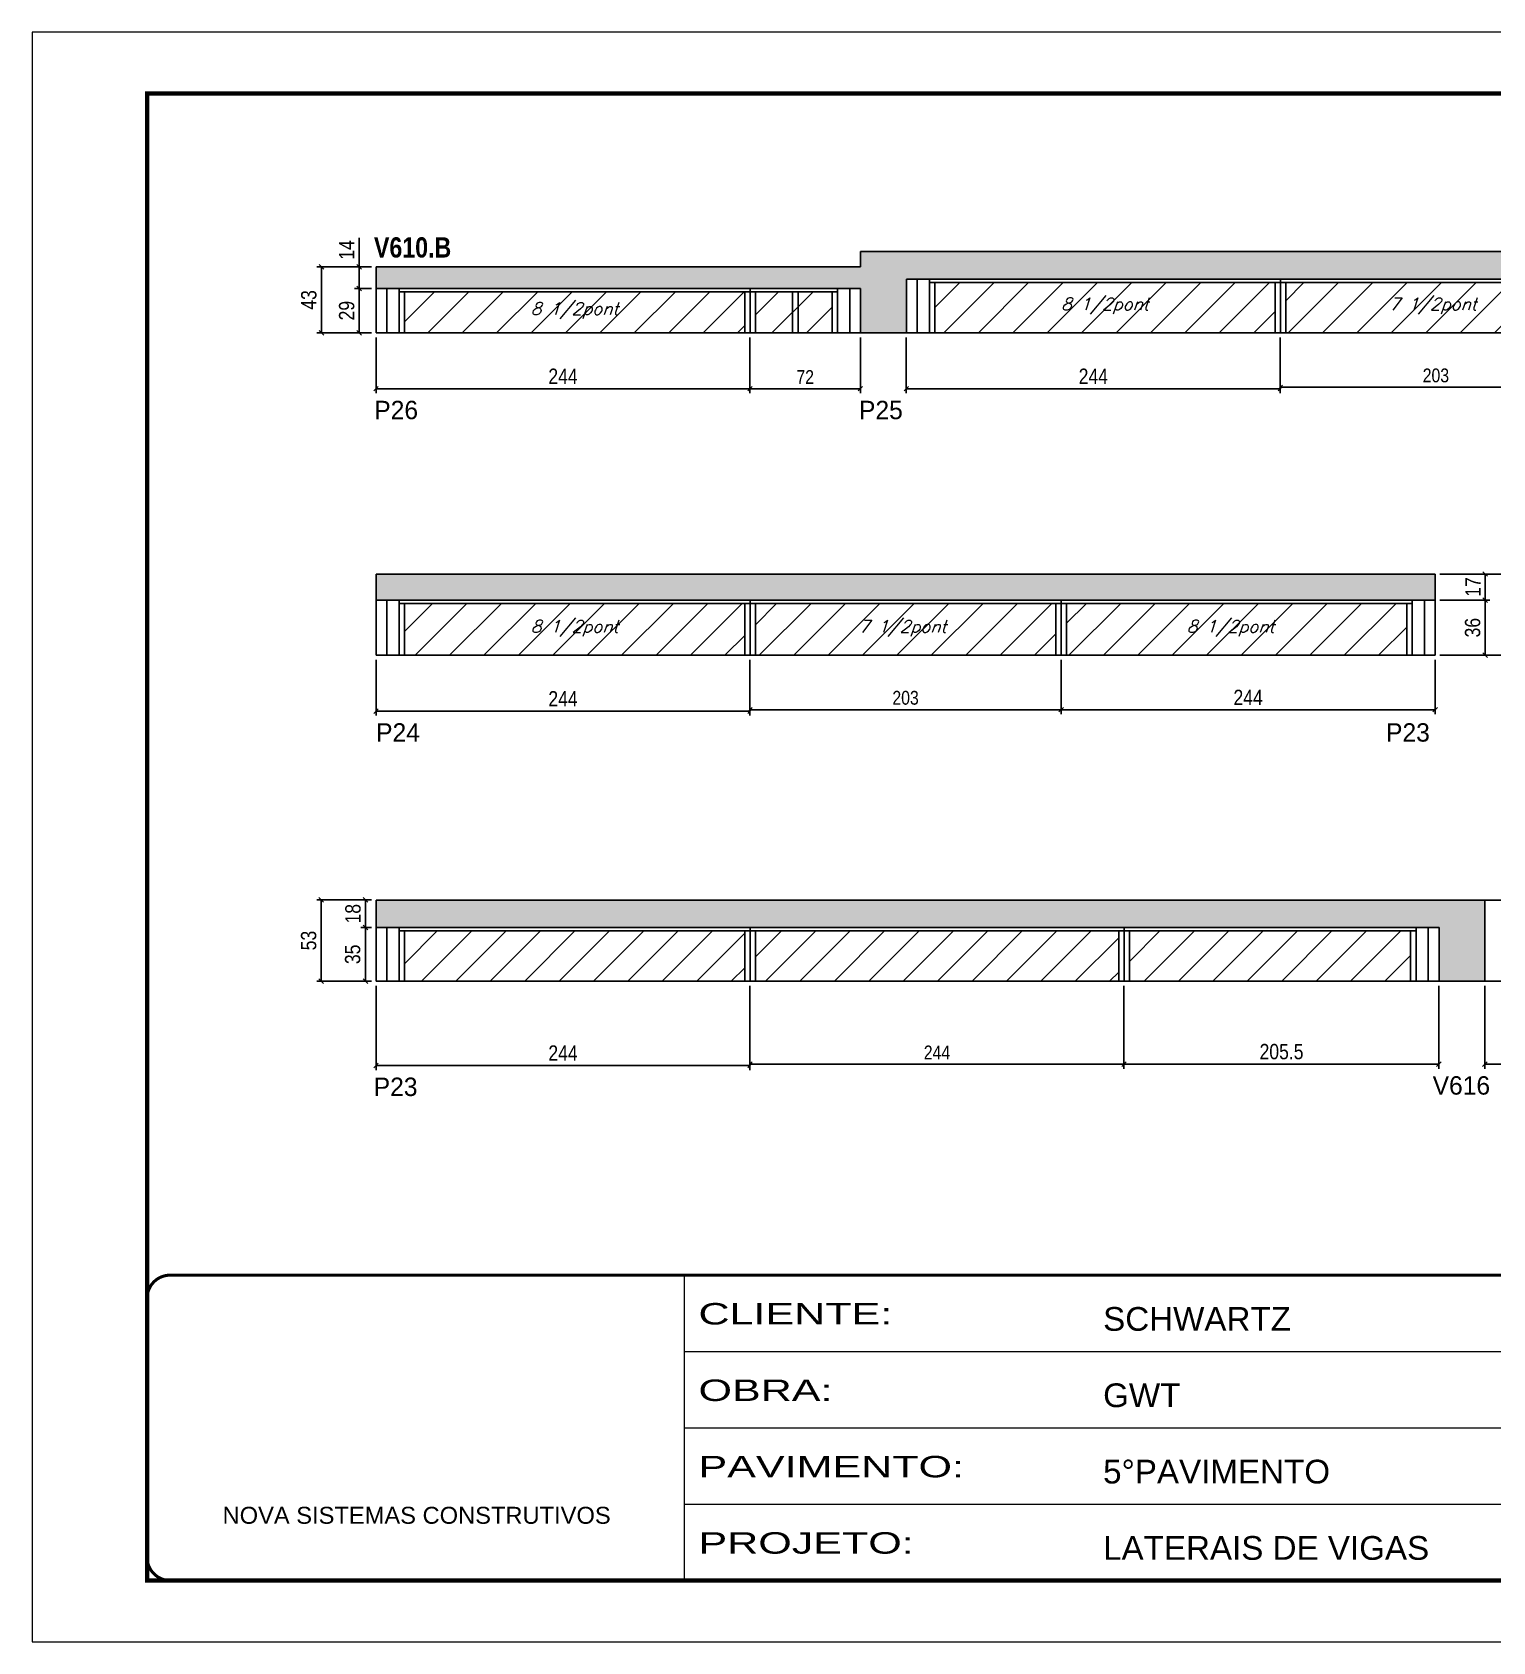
# Model space of a CAD drawing. Extents: x 13154 to 22413, y 1253 to 30260.
# Drawn here: x 16338 to 17291, y 25373 to 26423 of the extents above; entities that cross this region are included whole.
import ezdxf

# ---------------------------------------------------------------- set-up
doc = ezdxf.new("R2010")
doc.units = 0
doc.linetypes.add('CONTINUO', pattern=[0])
doc.linetypes.add('DASHED', pattern=[0.75, 0.5, -0.25])
for name, color, linetype in [('5', 5, 'Continuous'), ('COTA', 241, 'Continuous'), ('NOMENCLATURA', 7, 'Continuous'), ('Painéis', 200, 'Continuous'), ('SARR_2.2x7', 40, 'Continuous'), ('SARR_3.5x7', 81, 'Continuous'), ('texto', 7, 'Continuous')]:
    doc.layers.add(name, color=color, linetype=linetype)
for name, color, linetype, lineweight in [('Folhas', 255, 'Continuous', 9), ('Hachura', 251, 'Continuous', 9), ('SARRAFO DE PRESSAO', 251, 'DASHED', 9)]:
    doc.layers.add(name, color=color, linetype=linetype, lineweight=lineweight)
doc.styles.add('ARIAL', font='arial.ttf')
doc.styles.add('COTA TECNICA', font='techl___.ttf', dxfattribs={"height": 10})
doc.styles.add('COTA TECNICA-50', font='techl___.ttf', dxfattribs={"height": 9})
doc.styles.add('Romans', font='romans.shx')
doc.styles.add('ROMAS860', font='ROMAS860.SHX')
doc.styles.add('TECNICA', font='techb___.ttf', dxfattribs={"height": 10})
doc.styles.add('Tecnologia', font='')
doc.styles.get('Tecnologia').set_extended_font_data('Forgotten Futurist')
doc.dimstyles.new('COTA PAINEL-50', dxfattribs={"dimtxt": 9, "dimasz": 3, "dimexe": 3, "dimexo": 3, "dimgap": 3, "dimtad": 1, "dimdec": 1, "dimzin": 12, "dimdsep": 46, "dimtxsty": 'COTA TECNICA-50', "dimblk1": 'OBLIQUE', "dimblk2": 'OBLIQUE', "dimsah": 1, "dimcen": 0.9, "dimclrd": 4, "dimclre": 4, "dimclrt": 240, "dimadec": 1, "dimazin": 3, "dimtfac": 1, "dimtdec": 1, "dimtmove": 0, "dimatfit": 3, "dimfxl": 1, "dimtolj": 1, "dimtzin": 12, "dimarcsym": 0})
doc.dimstyles.new('PAINEL', dxfattribs={"dimtxt": 10, "dimasz": 3, "dimexe": 3, "dimexo": 3, "dimgap": 3, "dimtad": 1, "dimdec": 1, "dimzin": 12, "dimdsep": 46, "dimtxsty": 'COTA TECNICA', "dimblk1": 'OBLIQUE', "dimblk2": 'OBLIQUE', "dimsah": 1, "dimcen": 0.9, "dimclrd": 4, "dimclre": 4, "dimclrt": 240, "dimadec": 1, "dimazin": 3, "dimtfac": 1, "dimtdec": 1, "dimtmove": 0, "dimatfit": 3, "dimfxl": 1, "dimtolj": 1, "dimtzin": 12, "dimarcsym": 0})

# ---------------------------------------------------------------- blocks, each defined once
blk = doc.blocks.new('9999999999')
at = {"color": 30, "linetype": 'CONTINUO'}
for p, q in [((98564.6, 34230.2), (98564.6, 34429.4)), ((98564.6, 34379.6), (99584, 34379.6)), ((98564.6, 34329.8), (99488, 34329.8)), ((98564.6, 34280), (99488, 34280))]:
    blk.add_line(p, q, dxfattribs=at)
at = {"color": 30, "linetype": 'CONTINUO', "const_width": 2}
blk.add_lwpolyline([(99584, 34230.2), (99584, 34414.4, 0.414214), (99569, 34429.4), (98229, 34429.4, 0.414214), (98214, 34414.4), (98214, 34245.2, 0.414214), (98229, 34230.2), (99584, 34230.2)], format="xyb", dxfattribs=at)
at = {"layer": 'Folhas'}
blk.add_lwpolyline([(98139, 34190.2), (99624, 34190.2), (99624, 35240.2), (98139, 35240.2)], close=True, dxfattribs=at)
at = {"layer": 'Folhas', "color": 30, "const_width": 3}
blk.add_lwpolyline([(98214, 34230.2), (99584, 34230.2), (99584, 35200.2), (98214, 35200.2)], close=True, dxfattribs=at)
at = {"color": 7, "linetype": 'Continuous', "ltscale": 5, "style": 'ARIAL'}
for s, height, p in [('SCHWARTZ', 15.48, (98837.7, 34393.1)), ('GWT', 15.48, (98837.7, 34343.3)), ('5°PAVIMENTO', 15.483, (98837.7, 34293.5)), ('NOVA SISTEMAS CONSTRUTIVOS', 11.059, (98263.2, 34267.2)), ('LATERAIS DE VIGAS', 15.483, (98837.7, 34243.7))]:
    blk.add_text(s, height=height, dxfattribs=at).set_placement(p)
at = {"layer": 'Folhas', "color": 7, "style": 'Tecnologia', "width": 1.5}
for s, p in [('CLIENTE:', (98573.7, 34397.2)), ('OBRA:', (98573.7, 34347.3)), ('PAVIMENTO:', (98573.7, 34297.5)), ('PROJETO:', (98573.7, 34247.7))]:
    blk.add_text(s, height=14, dxfattribs=at).set_placement(p)
blk = doc.blocks.new('_Oblique')
at = {"color": 0, "linetype": 'ByBlock', "lineweight": -2}
blk.add_line((-0.5, -0.5), (0.5, 0.5), dxfattribs=at)
blk = doc.blocks.new('*D18')
at = {"layer": 'COTA', "color": 4, "linetype": 'ByBlock', "lineweight": -2, "transparency": 16777216}
for p, q in [((17285.7, 25801.4), (17285.7, 25747.3)), ((17324.7, 25801.4), (17324.7, 25747.3)), ((17324.7, 25750.3), (17285.7, 25750.3))]:
    blk.add_line(p, q, dxfattribs=at)
at = {"layer": 'Defpoints', "color": 0, "linetype": 'ByBlock', "transparency": 16777216}
for p in [(17285.7, 25804.4), (17324.7, 25804.4), (17285.7, 25750.3)]:
    blk.add_point(p, dxfattribs=at)
at = {"layer": 'COTA', "color": 4, "linetype": 'ByBlock', "lineweight": -2, "transparency": 16777216, "xscale": 3, "yscale": 3, "zscale": 3, "rotation": 180}
blk.add_blockref('_Oblique', (17285.7, 25750.3), dxfattribs=at)
at = {"layer": 'COTA', "color": 4, "linetype": 'ByBlock', "lineweight": -2, "transparency": 16777216, "xscale": 3, "yscale": 3, "zscale": 3}
blk.add_blockref('_Oblique', (17324.7, 25750.3), dxfattribs=at)
at = {"layer": 'COTA', "color": 240, "linetype": 'ByBlock', "transparency": 16777216, "insert": (17305.2, 25758.5), "char_height": 10, "attachment_point": 5, "style": 'COTA TECNICA'}
blk.add_mtext('\\A1;39', dxfattribs=at)
blk = doc.blocks.new('*D305')
at = {"layer": 'COTA', "color": 4, "linetype": 'ByBlock', "lineweight": -2, "transparency": 16777216}
for p, q in [((16806.2, 26224.3), (16806.2, 26187.9)), ((16878.2, 26224.3), (16878.2, 26187.9)), ((16806.2, 26190.9), (16878.2, 26190.9))]:
    blk.add_line(p, q, dxfattribs=at)
at = {"layer": 'Defpoints', "color": 0, "linetype": 'ByBlock', "transparency": 16777216}
for p in [(16806.2, 26227.3), (16878.2, 26227.3), (16878.2, 26190.9)]:
    blk.add_point(p, dxfattribs=at)
at = {"layer": 'COTA', "color": 4, "linetype": 'ByBlock', "lineweight": -2, "transparency": 16777216, "xscale": 3, "yscale": 3, "zscale": 3, "rotation": 180}
blk.add_blockref('_Oblique', (16806.2, 26190.9), dxfattribs=at)
at = {"layer": 'COTA', "color": 4, "linetype": 'ByBlock', "lineweight": -2, "transparency": 16777216, "xscale": 3, "yscale": 3, "zscale": 3}
blk.add_blockref('_Oblique', (16878.2, 26190.9), dxfattribs=at)
at = {"layer": 'COTA', "color": 240, "linetype": 'ByBlock', "transparency": 16777216, "insert": (16842.2, 26198.5), "char_height": 9, "attachment_point": 5, "style": 'COTA TECNICA-50'}
blk.add_mtext('\\A1;72', dxfattribs=at)
blk = doc.blocks.new('*D306')
at = {"layer": 'COTA', "color": 4, "linetype": 'ByBlock', "lineweight": -2, "transparency": 16777216}
for p, q in [((16562.2, 26224.3), (16562.2, 26187.9)), ((16806.2, 26224.3), (16806.2, 26187.9)), ((16806.2, 26190.9), (16562.2, 26190.9))]:
    blk.add_line(p, q, dxfattribs=at)
at = {"layer": 'Defpoints', "color": 0, "linetype": 'ByBlock', "transparency": 16777216}
for p in [(16562.2, 26227.3), (16806.2, 26227.3), (16562.2, 26190.9)]:
    blk.add_point(p, dxfattribs=at)
at = {"layer": 'COTA', "color": 4, "linetype": 'ByBlock', "lineweight": -2, "transparency": 16777216, "xscale": 3, "yscale": 3, "zscale": 3, "rotation": 180}
blk.add_blockref('_Oblique', (16562.2, 26190.9), dxfattribs=at)
at = {"layer": 'COTA', "color": 4, "linetype": 'ByBlock', "lineweight": -2, "transparency": 16777216, "xscale": 3, "yscale": 3, "zscale": 3}
blk.add_blockref('_Oblique', (16806.2, 26190.9), dxfattribs=at)
at = {"layer": 'COTA', "color": 240, "linetype": 'ByBlock', "transparency": 16777216, "insert": (16684.2, 26199), "char_height": 10, "attachment_point": 5, "style": 'COTA TECNICA'}
blk.add_mtext('\\A1;244', dxfattribs=at)
blk = doc.blocks.new('*D307')
at = {"layer": 'COTA', "color": 4, "linetype": 'ByBlock', "lineweight": -2, "transparency": 16777216}
for p, q in [((17152.2, 26224.3), (17152.2, 26188.8)), ((17355.2, 26224.3), (17355.2, 26188.8)), ((17152.2, 26191.8), (17355.2, 26191.8))]:
    blk.add_line(p, q, dxfattribs=at)
at = {"layer": 'Defpoints', "color": 0, "linetype": 'ByBlock', "transparency": 16777216}
for p in [(17152.2, 26227.3), (17355.2, 26227.3), (17355.2, 26191.8)]:
    blk.add_point(p, dxfattribs=at)
at = {"layer": 'COTA', "color": 4, "linetype": 'ByBlock', "lineweight": -2, "transparency": 16777216, "xscale": 3, "yscale": 3, "zscale": 3, "rotation": 180}
blk.add_blockref('_Oblique', (17152.2, 26191.8), dxfattribs=at)
at = {"layer": 'COTA', "color": 4, "linetype": 'ByBlock', "lineweight": -2, "transparency": 16777216, "xscale": 3, "yscale": 3, "zscale": 3}
blk.add_blockref('_Oblique', (17355.2, 26191.8), dxfattribs=at)
at = {"layer": 'COTA', "color": 240, "linetype": 'ByBlock', "transparency": 16777216, "insert": (17253.7, 26199.5), "char_height": 9, "attachment_point": 5, "style": 'COTA TECNICA-50'}
blk.add_mtext('\\A1;203', dxfattribs=at)
blk = doc.blocks.new('*D308')
at = {"layer": 'COTA', "color": 4, "linetype": 'ByBlock', "lineweight": -2, "transparency": 16777216}
for p, q in [((16908.2, 26224.3), (16908.2, 26187.9)), ((17152.2, 26224.3), (17152.2, 26187.9)), ((17152.2, 26190.9), (16908.2, 26190.9))]:
    blk.add_line(p, q, dxfattribs=at)
at = {"layer": 'Defpoints', "color": 0, "linetype": 'ByBlock', "transparency": 16777216}
for p in [(16908.2, 26227.3), (17152.2, 26227.3), (16908.2, 26190.9)]:
    blk.add_point(p, dxfattribs=at)
at = {"layer": 'COTA', "color": 4, "linetype": 'ByBlock', "lineweight": -2, "transparency": 16777216, "xscale": 3, "yscale": 3, "zscale": 3, "rotation": 180}
blk.add_blockref('_Oblique', (16908.2, 26190.9), dxfattribs=at)
at = {"layer": 'COTA', "color": 4, "linetype": 'ByBlock', "lineweight": -2, "transparency": 16777216, "xscale": 3, "yscale": 3, "zscale": 3}
blk.add_blockref('_Oblique', (17152.2, 26190.9), dxfattribs=at)
at = {"layer": 'COTA', "color": 240, "linetype": 'ByBlock', "transparency": 16777216, "insert": (17030.2, 26199), "char_height": 10, "attachment_point": 5, "style": 'COTA TECNICA'}
blk.add_mtext('\\A1;244', dxfattribs=at)
blk = doc.blocks.new('*D313')
at = {"layer": 'COTA', "color": 4, "lineweight": -2, "transparency": 16777216}
for p, q in [((16559.2, 26256.3), (16548.2, 26256.3)), ((16551.2, 26227.3), (16551.2, 26256.3)), ((16559.2, 26227.3), (16548.2, 26227.3))]:
    blk.add_line(p, q, dxfattribs=at)
at = {"layer": 'Defpoints', "color": 0, "transparency": 16777216}
for p in [(16551.2, 26256.3), (16562.2, 26256.3), (16562.2, 26227.3)]:
    blk.add_point(p, dxfattribs=at)
at = {"layer": 'COTA', "color": 4, "lineweight": -2, "transparency": 16777216, "xscale": 3, "yscale": 3, "zscale": 3}
for p, rotation in [((16551.2, 26256.3), 90), ((16551.2, 26227.3), 270)]:
    blk.add_blockref('_Oblique', p, dxfattribs=dict(at, rotation=rotation))
at = {"layer": 'COTA', "color": 240, "transparency": 16777216, "insert": (16543.1, 26241.8), "char_height": 10, "attachment_point": 5, "rotation": 90, "style": 'COTA TECNICA'}
blk.add_mtext('\\A1;29', dxfattribs=at)
blk = doc.blocks.new('*D314')
at = {"layer": 'COTA', "color": 4, "lineweight": -2, "transparency": 16777216}
for p, q in [((16551.2, 26270.3), (16551.2, 26289.4)), ((16559.2, 26270.3), (16548.2, 26270.3)), ((16551.2, 26256.3), (16551.2, 26270.3)), ((16559.2, 26256.3), (16548.2, 26256.3))]:
    blk.add_line(p, q, dxfattribs=at)
at = {"layer": 'Defpoints', "color": 0, "transparency": 16777216}
for p in [(16551.2, 26270.3), (16562.2, 26270.3), (16562.2, 26256.3)]:
    blk.add_point(p, dxfattribs=at)
at = {"layer": 'COTA', "color": 4, "lineweight": -2, "transparency": 16777216, "xscale": 3, "yscale": 3, "zscale": 3}
for p, rotation in [((16551.2, 26270.3), 90), ((16551.2, 26256.3), 270)]:
    blk.add_blockref('_Oblique', p, dxfattribs=dict(at, rotation=rotation))
at = {"layer": 'COTA', "color": 240, "transparency": 16777216, "insert": (16543.1, 26281.4), "char_height": 10, "attachment_point": 5, "rotation": 90, "style": 'COTA TECNICA'}
blk.add_mtext('\\A1;14', dxfattribs=at)
blk = doc.blocks.new('*D315')
at = {"layer": 'COTA', "color": 4, "linetype": 'ByBlock', "lineweight": -2, "transparency": 16777216}
for p, q in [((16806.2, 26014), (16806.2, 25978.5)), ((17009.2, 26014), (17009.2, 25978.5)), ((16806.2, 25981.5), (17009.2, 25981.5))]:
    blk.add_line(p, q, dxfattribs=at)
at = {"layer": 'Defpoints', "color": 0, "linetype": 'ByBlock', "transparency": 16777216}
for p in [(16806.2, 26017), (17009.2, 26017), (17009.2, 25981.5)]:
    blk.add_point(p, dxfattribs=at)
at = {"layer": 'COTA', "color": 4, "linetype": 'ByBlock', "lineweight": -2, "transparency": 16777216, "xscale": 3, "yscale": 3, "zscale": 3, "rotation": 180}
blk.add_blockref('_Oblique', (16806.2, 25981.5), dxfattribs=at)
at = {"layer": 'COTA', "color": 4, "linetype": 'ByBlock', "lineweight": -2, "transparency": 16777216, "xscale": 3, "yscale": 3, "zscale": 3}
blk.add_blockref('_Oblique', (17009.2, 25981.5), dxfattribs=at)
at = {"layer": 'COTA', "color": 240, "linetype": 'ByBlock', "transparency": 16777216, "insert": (16907.7, 25989.2), "char_height": 9, "attachment_point": 5, "style": 'COTA TECNICA-50'}
blk.add_mtext('\\A1;203', dxfattribs=at)
blk = doc.blocks.new('*D318')
at = {"layer": 'COTA', "color": 4, "linetype": 'ByBlock', "lineweight": -2, "transparency": 16777216}
for p, q in [((16562.2, 26014), (16562.2, 25977.6)), ((16806.2, 26014), (16806.2, 25977.6)), ((16806.2, 25980.6), (16562.2, 25980.6))]:
    blk.add_line(p, q, dxfattribs=at)
at = {"layer": 'Defpoints', "color": 0, "linetype": 'ByBlock', "transparency": 16777216}
for p in [(16562.2, 26017), (16806.2, 26017), (16562.2, 25980.6)]:
    blk.add_point(p, dxfattribs=at)
at = {"layer": 'COTA', "color": 4, "linetype": 'ByBlock', "lineweight": -2, "transparency": 16777216, "xscale": 3, "yscale": 3, "zscale": 3, "rotation": 180}
blk.add_blockref('_Oblique', (16562.2, 25980.6), dxfattribs=at)
at = {"layer": 'COTA', "color": 4, "linetype": 'ByBlock', "lineweight": -2, "transparency": 16777216, "xscale": 3, "yscale": 3, "zscale": 3}
blk.add_blockref('_Oblique', (16806.2, 25980.6), dxfattribs=at)
at = {"layer": 'COTA', "color": 240, "linetype": 'ByBlock', "transparency": 16777216, "insert": (16684.2, 25988.6), "char_height": 10, "attachment_point": 5, "style": 'COTA TECNICA'}
blk.add_mtext('\\A1;244', dxfattribs=at)
blk = doc.blocks.new('*D319')
at = {"layer": 'COTA', "color": 4, "linetype": 'ByBlock', "lineweight": -2, "transparency": 16777216}
for p, q in [((17009.2, 26014), (17009.2, 25978.5)), ((17253.2, 26014), (17253.2, 25978.5)), ((17009.2, 25981.5), (17253.2, 25981.5))]:
    blk.add_line(p, q, dxfattribs=at)
at = {"layer": 'Defpoints', "color": 0, "linetype": 'ByBlock', "transparency": 16777216}
for p in [(17009.2, 26017), (17253.2, 26017), (17253.2, 25981.5)]:
    blk.add_point(p, dxfattribs=at)
at = {"layer": 'COTA', "color": 4, "linetype": 'ByBlock', "lineweight": -2, "transparency": 16777216, "xscale": 3, "yscale": 3, "zscale": 3, "rotation": 180}
blk.add_blockref('_Oblique', (17009.2, 25981.5), dxfattribs=at)
at = {"layer": 'COTA', "color": 4, "linetype": 'ByBlock', "lineweight": -2, "transparency": 16777216, "xscale": 3, "yscale": 3, "zscale": 3}
blk.add_blockref('_Oblique', (17253.2, 25981.5), dxfattribs=at)
at = {"layer": 'COTA', "color": 240, "linetype": 'ByBlock', "transparency": 16777216, "insert": (17131.2, 25989.5), "char_height": 10, "attachment_point": 5, "style": 'COTA TECNICA'}
blk.add_mtext('\\A1;244', dxfattribs=at)
blk = doc.blocks.new('*D320')
at = {"layer": 'COTA', "color": 4, "lineweight": -2, "transparency": 16777216}
for p, q in [((17256.2, 26053), (17288.9, 26053)), ((17285.9, 26053), (17285.9, 26017)), ((17256.2, 26017), (17288.9, 26017))]:
    blk.add_line(p, q, dxfattribs=at)
at = {"layer": 'Defpoints', "color": 0, "transparency": 16777216}
for p in [(17253.2, 26053), (17253.2, 26017), (17285.9, 26017)]:
    blk.add_point(p, dxfattribs=at)
at = {"layer": 'COTA', "color": 4, "lineweight": -2, "transparency": 16777216, "xscale": 3, "yscale": 3, "zscale": 3}
for p, rotation in [((17285.9, 26053), 90), ((17285.9, 26017), 270)]:
    blk.add_blockref('_Oblique', p, dxfattribs=dict(at, rotation=rotation))
at = {"layer": 'COTA', "color": 240, "transparency": 16777216, "insert": (17277.7, 26035), "char_height": 10, "attachment_point": 5, "rotation": 90, "style": 'COTA TECNICA'}
blk.add_mtext('\\A1;36', dxfattribs=at)
blk = doc.blocks.new('*D316')
at = {"layer": 'COTA', "color": 4, "lineweight": -2, "transparency": 16777216}
for p, q in [((17256.2, 26070), (17288.9, 26070)), ((17285.9, 26053), (17285.9, 26070)), ((17256.2, 26053), (17288.9, 26053))]:
    blk.add_line(p, q, dxfattribs=at)
at = {"layer": 'Defpoints', "color": 0, "transparency": 16777216}
for p in [(17253.2, 26070), (17285.9, 26070), (17253.2, 26053)]:
    blk.add_point(p, dxfattribs=at)
at = {"layer": 'COTA', "color": 4, "lineweight": -2, "transparency": 16777216, "xscale": 3, "yscale": 3, "zscale": 3}
for p, rotation in [((17285.9, 26070), 90), ((17285.9, 26053), 270)]:
    blk.add_blockref('_Oblique', p, dxfattribs=dict(at, rotation=rotation))
at = {"layer": 'COTA', "color": 240, "transparency": 16777216, "insert": (17277.9, 26061.5), "char_height": 10, "attachment_point": 5, "rotation": 90, "style": 'COTA TECNICA'}
blk.add_mtext('\\A1;17', dxfattribs=at)
blk = doc.blocks.new('*D317')
at = {"layer": 'COTA', "color": 4, "lineweight": -2, "transparency": 16777216}
for p, q in [((17256.2, 26070), (17320.9, 26070)), ((17317.9, 26017), (17317.9, 26070)), ((17256.2, 26017), (17320.9, 26017))]:
    blk.add_line(p, q, dxfattribs=at)
at = {"layer": 'Defpoints', "color": 0, "transparency": 16777216}
for p in [(17253.2, 26070), (17317.9, 26070), (17253.2, 26017)]:
    blk.add_point(p, dxfattribs=at)
at = {"layer": 'COTA', "color": 4, "lineweight": -2, "transparency": 16777216, "xscale": 3, "yscale": 3, "zscale": 3}
for p, rotation in [((17317.9, 26070), 90), ((17317.9, 26017), 270)]:
    blk.add_blockref('_Oblique', p, dxfattribs=dict(at, rotation=rotation))
at = {"layer": 'COTA', "color": 240, "transparency": 16777216, "insert": (17309.7, 26043.5), "char_height": 10, "attachment_point": 5, "rotation": 90, "style": 'COTA TECNICA'}
blk.add_mtext('\\A1;53', dxfattribs=at)
blk = doc.blocks.new('*D321')
at = {"layer": 'COTA', "color": 4, "linetype": 'ByBlock', "lineweight": -2, "transparency": 16777216}
for p, q in [((16806.2, 25801.4), (16806.2, 25747.3)), ((17050.2, 25801.4), (17050.2, 25747.3)), ((16806.2, 25750.3), (17050.2, 25750.3))]:
    blk.add_line(p, q, dxfattribs=at)
at = {"layer": 'Defpoints', "color": 0, "linetype": 'ByBlock', "transparency": 16777216}
for p in [(16806.2, 25804.4), (17050.2, 25804.4), (17050.2, 25750.3)]:
    blk.add_point(p, dxfattribs=at)
at = {"layer": 'COTA', "color": 4, "linetype": 'ByBlock', "lineweight": -2, "transparency": 16777216, "xscale": 3, "yscale": 3, "zscale": 3, "rotation": 180}
blk.add_blockref('_Oblique', (16806.2, 25750.3), dxfattribs=at)
at = {"layer": 'COTA', "color": 4, "linetype": 'ByBlock', "lineweight": -2, "transparency": 16777216, "xscale": 3, "yscale": 3, "zscale": 3}
blk.add_blockref('_Oblique', (17050.2, 25750.3), dxfattribs=at)
at = {"layer": 'COTA', "color": 240, "linetype": 'ByBlock', "transparency": 16777216, "insert": (16928.2, 25757.9), "char_height": 9, "attachment_point": 5, "style": 'COTA TECNICA-50'}
blk.add_mtext('\\A1;244', dxfattribs=at)
blk = doc.blocks.new('*D323')
at = {"layer": 'COTA', "color": 4, "linetype": 'ByBlock', "lineweight": -2, "transparency": 16777216}
for p, q in [((16562.2, 25801.4), (16562.2, 25746.4)), ((16806.2, 25801.4), (16806.2, 25746.4)), ((16806.2, 25749.4), (16562.2, 25749.4))]:
    blk.add_line(p, q, dxfattribs=at)
at = {"layer": 'Defpoints', "color": 0, "linetype": 'ByBlock', "transparency": 16777216}
for p in [(16562.2, 25804.4), (16806.2, 25804.4), (16562.2, 25749.4)]:
    blk.add_point(p, dxfattribs=at)
at = {"layer": 'COTA', "color": 4, "linetype": 'ByBlock', "lineweight": -2, "transparency": 16777216, "xscale": 3, "yscale": 3, "zscale": 3, "rotation": 180}
blk.add_blockref('_Oblique', (16562.2, 25749.4), dxfattribs=at)
at = {"layer": 'COTA', "color": 4, "linetype": 'ByBlock', "lineweight": -2, "transparency": 16777216, "xscale": 3, "yscale": 3, "zscale": 3}
blk.add_blockref('_Oblique', (16806.2, 25749.4), dxfattribs=at)
at = {"layer": 'COTA', "color": 240, "linetype": 'ByBlock', "transparency": 16777216, "insert": (16684.2, 25757.5), "char_height": 10, "attachment_point": 5, "style": 'COTA TECNICA'}
blk.add_mtext('\\A1;244', dxfattribs=at)
blk = doc.blocks.new('*D324')
at = {"layer": 'COTA', "color": 4, "linetype": 'ByBlock', "lineweight": -2, "transparency": 16777216}
for p, q in [((17050.2, 25801.4), (17050.2, 25747.3)), ((17255.7, 25801.4), (17255.7, 25747.3)), ((17050.2, 25750.3), (17255.7, 25750.3))]:
    blk.add_line(p, q, dxfattribs=at)
at = {"layer": 'Defpoints', "color": 0, "linetype": 'ByBlock', "transparency": 16777216}
for p in [(17050.2, 25804.4), (17255.7, 25804.4), (17255.7, 25750.3)]:
    blk.add_point(p, dxfattribs=at)
at = {"layer": 'COTA', "color": 4, "linetype": 'ByBlock', "lineweight": -2, "transparency": 16777216, "xscale": 3, "yscale": 3, "zscale": 3, "rotation": 180}
blk.add_blockref('_Oblique', (17050.2, 25750.3), dxfattribs=at)
at = {"layer": 'COTA', "color": 4, "linetype": 'ByBlock', "lineweight": -2, "transparency": 16777216, "xscale": 3, "yscale": 3, "zscale": 3}
blk.add_blockref('_Oblique', (17255.7, 25750.3), dxfattribs=at)
at = {"layer": 'COTA', "color": 240, "linetype": 'ByBlock', "transparency": 16777216, "insert": (17153, 25758.4), "char_height": 10, "attachment_point": 5, "style": 'COTA TECNICA'}
blk.add_mtext('\\A1;205.5', dxfattribs=at)
blk = doc.blocks.new('*D322')
at = {"layer": 'COTA', "color": 4, "linetype": 'ByBlock', "lineweight": -2, "transparency": 16777216}
for p, q in [((16559.2, 25839.4), (16552.3, 25839.4)), ((16555.3, 25839.4), (16555.3, 25804.4)), ((16559.2, 25804.4), (16552.3, 25804.4))]:
    blk.add_line(p, q, dxfattribs=at)
at = {"layer": 'Defpoints', "color": 0, "linetype": 'ByBlock', "transparency": 16777216}
for p in [(16562.2, 25839.4), (16555.3, 25804.4), (16562.2, 25804.4)]:
    blk.add_point(p, dxfattribs=at)
at = {"layer": 'COTA', "color": 4, "linetype": 'ByBlock', "lineweight": -2, "transparency": 16777216, "xscale": 3, "yscale": 3, "zscale": 3}
for p, rotation in [((16555.3, 25839.4), 90), ((16555.3, 25804.4), 270)]:
    blk.add_blockref('_Oblique', p, dxfattribs=dict(at, rotation=rotation))
at = {"layer": 'COTA', "color": 240, "linetype": 'ByBlock', "transparency": 16777216, "insert": (16547, 25821.9), "char_height": 10, "attachment_point": 5, "rotation": 90, "style": 'COTA TECNICA'}
blk.add_mtext('\\A1;35', dxfattribs=at)
blk = doc.blocks.new('*D325')
at = {"layer": 'COTA', "color": 4, "lineweight": -2, "transparency": 16777216}
for p, q in [((16559.2, 25857.4), (16523.5, 25857.4)), ((16526.5, 25804.4), (16526.5, 25857.4)), ((16559.2, 25804.4), (16523.5, 25804.4))]:
    blk.add_line(p, q, dxfattribs=at)
at = {"layer": 'Defpoints', "color": 0, "transparency": 16777216}
for p in [(16526.5, 25857.4), (16562.2, 25857.4), (16562.2, 25804.4)]:
    blk.add_point(p, dxfattribs=at)
at = {"layer": 'COTA', "color": 4, "lineweight": -2, "transparency": 16777216, "xscale": 3, "yscale": 3, "zscale": 3}
for p, rotation in [((16526.5, 25857.4), 90), ((16526.5, 25804.4), 270)]:
    blk.add_blockref('_Oblique', p, dxfattribs=dict(at, rotation=rotation))
at = {"layer": 'COTA', "color": 240, "transparency": 16777216, "insert": (16518.3, 25830.9), "char_height": 10, "attachment_point": 5, "rotation": 90, "style": 'COTA TECNICA'}
blk.add_mtext('\\A1;53', dxfattribs=at)
blk = doc.blocks.new('*D326')
at = {"layer": 'COTA', "color": 4, "lineweight": -2, "transparency": 16777216}
for p, q in [((16559.2, 25857.4), (16552.3, 25857.4)), ((16555.3, 25839.4), (16555.3, 25857.4)), ((16559.2, 25839.4), (16552.3, 25839.4))]:
    blk.add_line(p, q, dxfattribs=at)
at = {"layer": 'Defpoints', "color": 0, "transparency": 16777216}
for p in [(16555.3, 25857.4), (16562.2, 25857.4), (16562.2, 25839.4)]:
    blk.add_point(p, dxfattribs=at)
at = {"layer": 'COTA', "color": 4, "lineweight": -2, "transparency": 16777216, "xscale": 3, "yscale": 3, "zscale": 3}
for p, rotation in [((16555.3, 25857.4), 90), ((16555.3, 25839.4), 270)]:
    blk.add_blockref('_Oblique', p, dxfattribs=dict(at, rotation=rotation))
at = {"layer": 'COTA', "color": 240, "transparency": 16777216, "insert": (16547.2, 25848.4), "char_height": 10, "attachment_point": 5, "rotation": 90, "style": 'COTA TECNICA'}
blk.add_mtext('\\A1;18', dxfattribs=at)
blk = doc.blocks.new('*D1529')
at = {"layer": 'COTA', "color": 4, "lineweight": -2, "transparency": 16777216}
for p, q in [((16559.2, 26270.3), (16523.6, 26270.3)), ((16526.6, 26227.3), (16526.6, 26270.3)), ((16559.2, 26227.3), (16523.6, 26227.3))]:
    blk.add_line(p, q, dxfattribs=at)
at = {"layer": 'Defpoints', "color": 0, "transparency": 16777216}
for p in [(16526.6, 26270.3), (16562.2, 26270.3), (16562.2, 26227.3)]:
    blk.add_point(p, dxfattribs=at)
at = {"layer": 'COTA', "color": 4, "lineweight": -2, "transparency": 16777216, "xscale": 3, "yscale": 3, "zscale": 3}
for p, rotation in [((16526.6, 26270.3), 90), ((16526.6, 26227.3), 270)]:
    blk.add_blockref('_Oblique', p, dxfattribs=dict(at, rotation=rotation))
at = {"layer": 'COTA', "color": 240, "transparency": 16777216, "insert": (16518.4, 26248.8), "char_height": 10, "attachment_point": 5, "rotation": 90, "style": 'COTA TECNICA'}
blk.add_mtext('\\A1;43', dxfattribs=at)

msp = doc.modelspace()

# ---------------------------------------------------------------- hatches: boundary and pattern name
at = {"layer": 'COTA'}
h = msp.add_hatch(dxfattribs=at)
h.set_pattern_fill('AR-CONC', color=256, scale=0.03)
h.paths.add_polyline_path([(16878.24, 26227.33), (16908.24, 26227.33), (16908.24, 26262.33), (17599.24, 26262.33), (17599.24, 26280.33), (16878.24, 26280.33), (16878.24, 26270.33), (16562.24, 26270.33), (16562.24, 26256.33), (16878.24, 26256.33)])
h = msp.add_hatch(dxfattribs=at)
h.set_pattern_fill('AR-CONC', color=256, scale=0.03)
h.set_pattern_definition([(50, (0, -26.2277), (5.4655401, -0.47817257), [0.5715, -6.2865]), (355, (0, -26.2277), (-1.0573026, 5.7317054), [0.4572, -5.0292175]), (100.451445, (0.4555, -26.2676), (4.4082374, 5.2535326), [0.4857003, -5.3427073]), (46.1842, (0, -24.704), (8.1323712, -1.2612698), [0.85725, -9.42975]), (96.635558, (0.678, -24.809), (7.122124, 7.4227837), [0.7285507, -8.0140682]), (351.18415, (0, -24.704), (7.122124, 7.4227837), [0.685799, -7.543792]), (21, (0.762, -25.0847), (4.54843174, -3.06795595), [0.5715, -6.2865]), (326, (0.762, -25.0847), (1.8540609, 5.525639), [0.4572, -5.0292]), (71.451445, (1.141, -25.3404), (6.4024926, 2.4576831), [0.4857003, -5.3426981]), (37.5, (0, -26.2277), (0.0926581, 2.53665117), [0, -4.96824, 0, -5.1054, 0, -5.04825]), (7.5, (0, -26.2277), (2.00458988, 3.00541724), [0, -2.91084, 0, -4.85394, 0, -1.92405]), (327.5, (-1.6993, -26.2277), (4.06771786, -0.17186232), [0, -1.905, 0, -5.9436, 0, -7.8867]), (317.5, (-2.4613, -26.2277), (4.44387544, 0.76279473), [0, -2.4765, 0, -3.94716, 0, -5.6007])])
h.paths.add_polyline_path([(17253.24, 26053.01), (17253.24, 26070.01), (16562.24, 26070.01), (16562.24, 26053.01)])
h = msp.add_hatch(dxfattribs=at)
h.set_pattern_fill('AR-CONC', color=256, scale=0.03)
h.set_pattern_definition([(50, (0, -59.6084), (5.4655401, -0.47817257), [0.5715, -6.2865]), (355, (0, -59.6084), (-1.0573026, 5.7317054), [0.4572, -5.0292175]), (100.451445, (0.4555, -59.648), (4.4082374, 5.2535326), [0.4857003, -5.3427073]), (46.1842, (0, -58.0844), (8.1323712, -1.2612698), [0.85725, -9.42975]), (96.635558, (0.678, -58.1895), (7.122124, 7.4227837), [0.7285507, -8.0140682]), (351.18415, (0, -58.084), (7.122124, 7.4227837), [0.685799, -7.543792]), (21, (0.762, -58.4654), (4.54843174, -3.06795595), [0.5715, -6.2865]), (326, (0.762, -58.4654), (1.8540609, 5.525639), [0.4572, -5.0292]), (71.451445, (1.141, -58.721), (6.4024926, 2.4576831), [0.4857003, -5.3426981]), (37.5, (0, -59.6084), (0.0926581, 2.53665117), [0, -4.96824, 0, -5.1054, 0, -5.04825]), (7.5, (0, -59.6084), (2.00458988, 3.00541724), [0, -2.91084, 0, -4.85394, 0, -1.92405]), (327.5, (-1.6993, -59.6084), (4.06771786, -0.17186232), [0, -1.905, 0, -5.9436, 0, -7.8867]), (317.5, (-2.4613, -59.6084), (4.44387544, 0.76279473), [0, -2.4765, 0, -3.94716, 0, -5.6007])])
h.paths.add_polyline_path([(17255.74, 25804.35), (17285.74, 25804.35), (17285.74, 25857.35), (16562.24, 25857.35), (16562.24, 25839.35), (17255.74, 25839.35)])
at = {"layer": 'Hachura', "linetype": 'ByBlock'}
h = msp.add_hatch(dxfattribs=at)
h.set_pattern_fill('ANSI31', color=256, scale=5)
h.paths.add_polyline_path([(16802.74, 26227.33), (16802.74, 26254.13), (16580.74, 26254.13), (16580.74, 26227.33)])
h.paths.add_polyline_path([(16809.74, 26254.13), (16809.74, 26227.33), (16834.04, 26227.33), (16834.04, 26254.13)])
h.paths.add_polyline_path([(16837.54, 26254.13), (16834.04, 26254.13), (16834.04, 26227.33), (16837.54, 26227.33)])
h.paths.add_polyline_path([(16859.74, 26227.33), (16859.74, 26254.13), (16837.54, 26254.13), (16837.54, 26227.33)])
h.paths.add_polyline_path([(17148.74, 26227.33), (17148.74, 26260.13), (16926.74, 26260.13), (16926.74, 26227.33)])
h.paths.add_polyline_path([(17155.74, 26260.13), (17155.74, 26227.33), (17351.74, 26227.33), (17351.74, 26260.13)])
h.paths.add_polyline_path([(17580.74, 26227.33), (17580.74, 26260.13), (17358.74, 26260.13), (17358.74, 26227.33)])
h.paths.add_polyline_path([(17234.74, 26017.01), (17234.74, 26050.81), (17012.74, 26050.81), (17012.74, 26017.01)])
h.paths.add_polyline_path([(17005.74, 26017.01), (17005.74, 26050.81), (16809.74, 26050.81), (16809.74, 26017.01)])
h.paths.add_polyline_path([(16580.74, 26050.81), (16580.74, 26017.01), (16802.74, 26017.01), (16802.74, 26050.81)])
h = msp.add_hatch(dxfattribs=at)
h.set_pattern_fill('ANSI31', color=256, scale=5)
h.set_pattern_definition([(45, (0, -59.608), (-11.22532, 11.22532), [])])
h.paths.add_polyline_path([(16802.74, 25804.35), (16802.74, 25837.15), (16580.74, 25837.15), (16580.74, 25804.35)])
h.paths.add_polyline_path([(16809.74, 25837.15), (16809.74, 25804.35), (17046.74, 25804.35), (17046.74, 25837.15)])
h.paths.add_polyline_path([(17053.74, 25837.15), (17053.74, 25804.35), (17237.24, 25804.35), (17237.24, 25837.15)])

# ---------------------------------------------------------------- linework, layer by layer
at = {"layer": 'COTA'}
for p, q in [((17599.24, 26280.33), (16878.24, 26280.33)), ((16878.24, 26270.33), (16878.24, 26280.33)), ((16562.24, 26270.33), (16562.24, 26256.33)), ((16562.24, 26270.33), (16878.24, 26270.33)), ((16878.24, 26227.33), (16908.24, 26227.33)), ((17253.24, 26070.01), (16562.24, 26070.01)), ((16562.24, 26070.01), (16562.24, 26053.01)), ((17253.24, 26053.01), (17253.24, 26070.01)), ((17285.74, 25857.35), (16562.24, 25857.35)), ((16562.24, 25857.35), (16562.24, 25839.35)), ((17255.74, 25804.35), (17285.74, 25804.35))]:
    msp.add_line(p, q, dxfattribs=at)
at = {"layer": 'Painéis', "linetype": 'Continuous'}
for p, q in [((16908.24, 26227.33), (16908.24, 26262.33)), ((16908.24, 26262.33), (17599.24, 26262.33)), ((17152.24, 26227.33), (17152.24, 26262.33)), ((16562.24, 26227.33), (16562.24, 26256.33)), ((16562.24, 26256.33), (16878.24, 26256.33)), ((16806.24, 26227.33), (16806.24, 26256.33)), ((16878.24, 26227.33), (16878.24, 26256.33)), ((16878.24, 26227.33), (16562.24, 26227.33)), ((17599.24, 26227.33), (16908.24, 26227.33)), ((16562.24, 26017.01), (16562.24, 26053.01)), ((16562.24, 26053.01), (17253.24, 26053.01)), ((16806.24, 26017.01), (16806.24, 26053.01)), ((17009.24, 26017.01), (17009.24, 26053.01)), ((17253.24, 26017.01), (17253.24, 26053.01)), ((17253.24, 26017.01), (16562.24, 26017.01)), ((17365.24, 25857.35), (17285.74, 25857.35)), ((17285.74, 25857.35), (17285.74, 25804.35)), ((16562.24, 25804.35), (16562.24, 25839.35)), ((16562.24, 25839.35), (17255.74, 25839.35)), ((16806.24, 25804.35), (16806.24, 25839.35)), ((17050.24, 25804.35), (17050.24, 25839.35)), ((17255.74, 25804.35), (17255.74, 25839.35)), ((17255.74, 25804.35), (16562.24, 25804.35)), ((17285.74, 25804.35), (17365.24, 25804.35))]:
    msp.add_line(p, q, dxfattribs=at)
at = {"layer": 'SARR_2.2x7', "linetype": 'Continuous'}
for p, q in [((16915.24, 26262.33), (16915.24, 26227.33)), ((16569.24, 26256.33), (16569.24, 26227.33)), ((16577.24, 26254.13), (16806.24, 26254.13)), ((16806.24, 26254.13), (16863.24, 26254.13)), ((16871.24, 26256.33), (16871.24, 26227.33)), ((16923.24, 26260.13), (17152.24, 26260.13)), ((17152.24, 26260.13), (17355.24, 26260.13)), ((16569.24, 26053.01), (16569.24, 26017.01)), ((16577.24, 26050.81), (16806.24, 26050.81)), ((16806.24, 26050.81), (17009.24, 26050.81)), ((17009.24, 26050.81), (17238.24, 26050.81)), ((17246.24, 26053.01), (17246.24, 26017.01)), ((16569.24, 25839.35), (16569.24, 25804.35)), ((16577.24, 25837.15), (16806.24, 25837.15)), ((16806.24, 25837.15), (17050.24, 25837.15)), ((17050.24, 25837.15), (17240.74, 25837.15)), ((17248.74, 25839.35), (17248.74, 25804.35))]:
    msp.add_line(p, q, dxfattribs=at)
at = {"layer": 'SARR_3.5x7'}
for p, q in [((16923.24, 26262.33), (16923.24, 26227.33)), ((16577.24, 26256.33), (16577.24, 26227.33)), ((16580.74, 26254.13), (16580.74, 26227.33)), ((16802.74, 26254.13), (16802.74, 26227.33)), ((16809.74, 26254.13), (16809.74, 26227.33)), ((16834.04, 26254.13), (16834.04, 26227.33)), ((16837.54, 26254.13), (16837.54, 26227.33)), ((16859.74, 26254.13), (16859.74, 26227.33)), ((16863.24, 26256.33), (16863.24, 26227.33)), ((16926.74, 26260.13), (16926.74, 26227.33)), ((17148.74, 26260.13), (17148.74, 26227.33)), ((17155.74, 26260.13), (17155.74, 26227.33)), ((16577.24, 26053.01), (16577.24, 26017.01)), ((16580.74, 26050.81), (16580.74, 26017.01)), ((16802.74, 26050.81), (16802.74, 26017.01)), ((16809.74, 26050.81), (16809.74, 26017.01)), ((17005.74, 26050.81), (17005.74, 26017.01)), ((17012.74, 26050.81), (17012.74, 26017.01)), ((17234.74, 26050.81), (17234.74, 26017.01)), ((17238.24, 26053.01), (17238.24, 26017.01)), ((16577.24, 25839.35), (16577.24, 25804.35)), ((16580.74, 25837.15), (16580.74, 25804.35)), ((16802.74, 25837.15), (16802.74, 25804.35)), ((16809.74, 25837.15), (16809.74, 25804.35)), ((17046.74, 25837.15), (17046.74, 25804.35)), ((17053.74, 25837.15), (17053.74, 25804.35)), ((17237.24, 25837.15), (17237.24, 25804.35)), ((17240.74, 25839.35), (17240.74, 25804.35))]:
    msp.add_line(p, q, dxfattribs=at)

# ---------------------------------------------------------------- block references
at = {"layer": 'SARRAFO DE PRESSAO', "color": 6, "linetype": 'ByBlock'}
msp.add_blockref('9999999999', (-81801.1, -8816.76), dxfattribs=at)

# ---------------------------------------------------------------- texts
at = {"layer": '5', "linetype": 'Continuous', "style": 'ROMAS860'}
for s, p in [('P26', (16561.09, 26170.99)), ('P25', (16877.34, 26170.99)), ('P24', (16562.28, 25960.67)), ('P23', (17221.2, 25960.67)), ('P23', (16560.72, 25729.5)), ('V616', (17251.59, 25730.4))]:
    msp.add_text(s, height=12, rotation=359.99996, dxfattribs=at).set_placement(p)
at = {"layer": 'NOMENCLATURA', "style": 'TECNICA'}
msp.add_text('V610.B', height=13.2, dxfattribs=at).set_placement((16560.86, 26276.45))
at = {"layer": 'texto', "color": 2, "char_height": 8, "attachment_point": 5, "style": 'Romans'}
for s, insert in [('{\\Q19;\\C256;8 1/2pont}', (17037.74, 26244.83)), ('{\\Q19;\\C256;7 1/2pont}', (17251.74, 26244.83)), ('{\\Q19;\\C256;8 1/2pont}', (16691.74, 26241.83)), ('{\\Q19;\\C256;8 1/2pont}', (16691.74, 26034.51)), ('{\\Q19;\\C256;7 1/2pont}', (16905.74, 26034.51)), ('{\\Q19;\\C256;8 1/2pont}', (17119.74, 26034.51))]:
    msp.add_mtext(s, dxfattribs=dict(at, insert=insert))

# ---------------------------------------------------------------- dimensions: what is measured, and where the dimension line sits
at = {"layer": 'COTA'}
for base, p1, p2, picture, middle in [((16551.21, 26270.33), (16562.24, 26256.33), (16562.24, 26270.33), '*D314', (16543.14, 26281.39)), ((16526.63, 26270.33), (16562.24, 26227.33), (16562.24, 26270.33), '*D1529', (16518.41, 26248.83)), ((16551.21, 26256.33), (16562.24, 26227.33), (16562.24, 26256.33), '*D313', (16543.12, 26241.83)), ((17285.95, 26070.01), (17253.24, 26053.01), (17253.24, 26070.01), '*D316', (17277.87, 26061.51)), ((17317.87, 26070.01), (17253.24, 26017.01), (17253.24, 26070.01), '*D317', (17309.65, 26043.51)), ((17285.95, 26017.01), (17253.24, 26053.01), (17253.24, 26017.01), '*D320', (17277.73, 26035.01)), ((16526.49, 25857.35), (16562.24, 25804.35), (16562.24, 25857.35), '*D325', (16518.27, 25830.85)), ((16555.25, 25857.35), (16562.24, 25839.35), (16562.24, 25857.35), '*D326', (16547.15, 25848.35))]:
    dim = msp.add_linear_dim(base=base, p1=p1, p2=p2, angle=90, dimstyle='PAINEL', dxfattribs=at)
    dim.commit()
    dim.dimension.update_dxf_attribs({"geometry": picture, "text_midpoint": middle})
at = {"layer": 'COTA', "linetype": 'ByBlock'}
for base, p1, p2, angle, picture, middle in [((16562.24, 26190.89), (16806.24, 26227.33), (16562.24, 26227.33), 180, '*D306', (16684.24, 26198.96)), ((16908.24, 26190.89), (17152.24, 26227.33), (16908.24, 26227.33), 180, '*D308', (17030.24, 26198.96)), ((16562.24, 25980.56), (16806.24, 26017.01), (16562.24, 26017.01), 180, '*D318', (16684.24, 25988.64)), ((16555.25, 25804.35), (16562.24, 25839.35), (16562.24, 25804.35), 90, '*D322', (16547.03, 25821.85)), ((16562.24, 25749.4), (16806.24, 25804.35), (16562.24, 25804.35), 180, '*D323', (16684.24, 25757.47))]:
    dim = msp.add_linear_dim(base=base, p1=p1, p2=p2, angle=angle, dimstyle='PAINEL', dxfattribs=at)
    dim.commit()
    dim.dimension.update_dxf_attribs({"geometry": picture, "text_midpoint": middle})
for base, p1, p2, picture, middle in [((16878.24, 26190.89), (16806.24, 26227.33), (16878.24, 26227.33), '*D305', (16842.24, 26198.45)), ((17355.24, 26191.79), (17152.24, 26227.33), (17355.24, 26227.33), '*D307', (17253.74, 26199.49)), ((17009.24, 25981.46), (16806.24, 26017.01), (17009.24, 26017.01), '*D315', (16907.74, 25989.16)), ((17050.24, 25750.3), (16806.24, 25804.35), (17050.24, 25804.35), '*D321', (16928.24, 25757.87))]:
    dim = msp.add_linear_dim(base=base, p1=p1, p2=p2, angle=180, dimstyle='COTA PAINEL-50', override={"dimarcsym": 1}, dxfattribs=at)
    dim.commit()
    dim.dimension.update_dxf_attribs({"geometry": picture, "text_midpoint": middle})
for base, p1, p2, picture, middle in [((17253.24, 25981.46), (17009.24, 26017.01), (17253.24, 26017.01), '*D319', (17131.24, 25989.54)), ((17255.74, 25750.3), (17050.24, 25804.35), (17255.74, 25804.35), '*D324', (17152.99, 25758.41)), ((17285.736357, 25750.2997425), (17324.686357, 25804.35227591), (17285.736357, 25804.35227591), '*D18', (17305.211357, 25758.54828052))]:
    dim = msp.add_linear_dim(base=base, p1=p1, p2=p2, dimstyle='PAINEL', dxfattribs=at)
    dim.commit()
    dim.dimension.update_dxf_attribs({"geometry": picture, "text_midpoint": middle})

doc.saveas('drawing.dxf')
